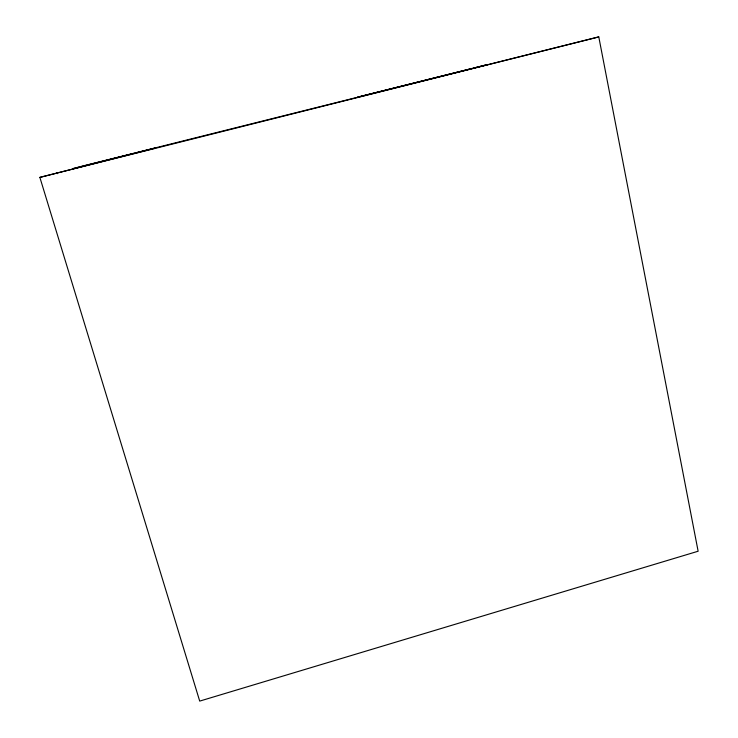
<?xml version="1.0" encoding="UTF-8"?>
<svg xmlns="http://www.w3.org/2000/svg" width="738" height="738" viewBox="0 0 738 738"><rect width="100%" height="100%" fill="white"/><g stroke="black" fill="none" stroke-linecap="round" stroke-linejoin="round"><path stroke-width="1.11" d="M72.794 169.343L72.61 168.725L83.542 165.838L598.786 36.9L698.13 551.231L199.712 701.1L39.87 177.388L133.43 153.605M136.465 152.84L155.266 148.052L72.61 168.725M474.248 67.961L487.246 64.64L357.644 97.167L469.774 69.095M39.87 177.388L598.786 36.9M57.204 173.679L56.964 172.867"/></g></svg>
